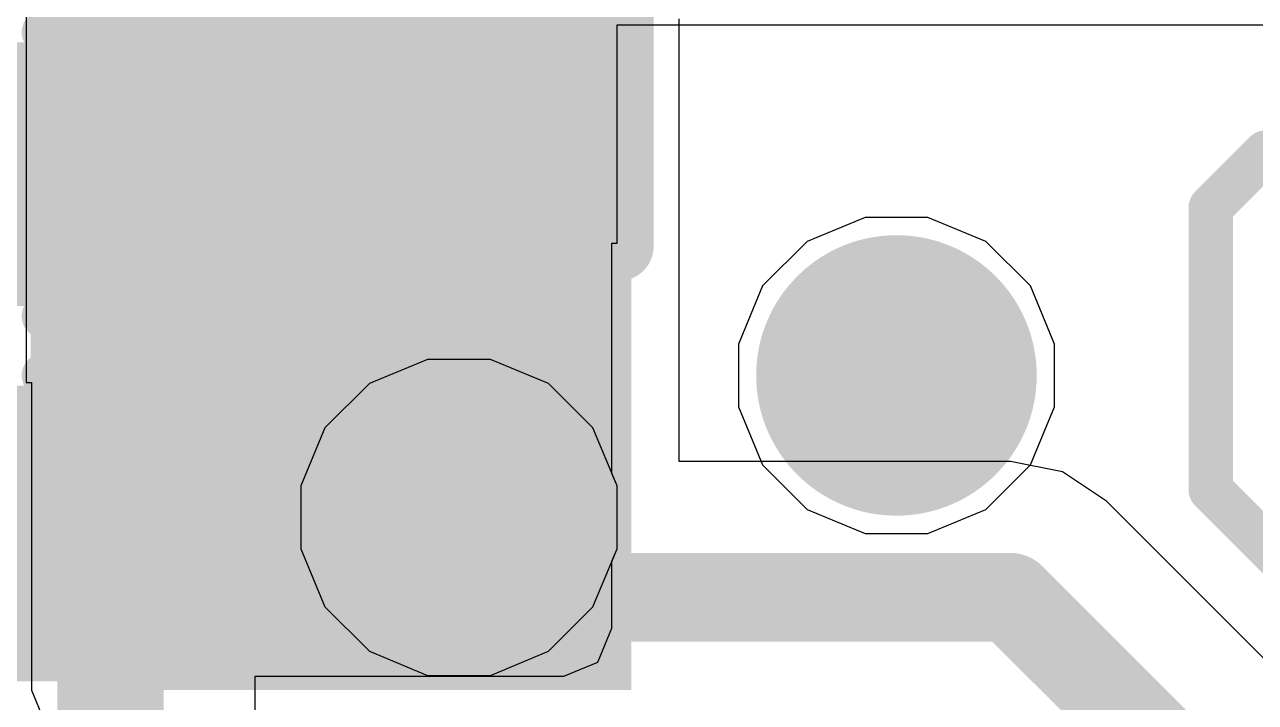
# Model space of a CAD drawing. Header units: inches. Extents: x -2.7 to 10.9, y -2.9 to 7.4.
# Drawn here: x -0.4047 to -0.2661, y -2.4441 to -2.3676 of the extents above; entities that cross this region are included whole.
import ezdxf

# ---------------------------------------------------------------- set-up
doc = ezdxf.new("R2010")
doc.units = ezdxf.units.IN
doc.header["$MEASUREMENT"] = 0
for name, color, linetype in [('Board Outline', 216, 'Continuous'), ('Bottom Layer', 5, 'Continuous'), ('Bottom Overlay', 54, 'Continuous'), ('Bottom Paste', 16, 'Continuous'), ('Bottom Solder', 6, 'Continuous'), ('Drill Drawing', 1, 'Continuous'), ('Layer 2', 16, 'Continuous'), ('Layer 3', 76, 'Continuous'), ('Top Layer', 1, 'Continuous'), ('Top Overlay', 2, 'Continuous'), ('Top Paste', 8, 'Continuous'), ('Top Solder', 216, 'Continuous'), ('Via Holes', 16, 'Continuous')]:
    doc.layers.add(name, color=color, linetype=linetype)

# ---------------------------------------------------------------- blocks, each defined once
blk = doc.blocks.new('IND_0402_64')
at = {"layer": 'Top Layer'}
for points in [[(-0.02165, 0.01181), (-0.00591, 0.01181), (-0.00591, -0.01181), (-0.02165, -0.01181)], [(0.00591, 0.01181), (0.02165, 0.01181), (0.02165, -0.01181), (0.00591, -0.01181)]]:
    blk.add_hatch(color=1, dxfattribs=at).paths.add_polyline_path(points)
at = {"layer": 'Top Paste'}
for points in [[(-0.02165, 0.01181), (-0.00591, 0.01181), (-0.00591, -0.01181), (-0.02165, -0.01181)], [(0.00591, 0.01181), (0.02165, 0.01181), (0.02165, -0.01181), (0.00591, -0.01181)]]:
    blk.add_hatch(color=8, dxfattribs=at).paths.add_polyline_path(points)
at = {"layer": 'Top Solder'}
for points in [[(-0.02565, 0.01581), (-0.00191, 0.01581), (-0.00191, -0.01581), (-0.02565, -0.01581)], [(0.00191, 0.01581), (0.02565, 0.01581), (0.02565, -0.01581), (0.00191, -0.01581)]]:
    blk.add_hatch(color=216, dxfattribs=at).paths.add_polyline_path(points)
at = {"layer": 'Top Overlay'}
for points in [[(-0.028, 0.018, 0.00787, 0.00787, 0), (-0.012, 0.018, 0.00787, 0.00787, 0)], [(-0.028, 0.018, 0.00787, 0.00787, 0), (-0.028, -0.018, 0.00787, 0.00787, 0)], [(-0.012, 0.018, 0.00787, 0.00787, 0), (0.028, 0.018, 0.00787, 0.00787, 0)], [(0.028, 0.018, 0.00787, 0.00787, 0), (0.028, -0.018, 0.00787, 0.00787, 0)], [(-0.028, -0.018, 0.00787, 0.00787, 0), (-0.012, -0.018, 0.00787, 0.00787, 0)], [(-0.012, -0.018, 0.00787, 0.00787, 0), (0.028, -0.018, 0.00787, 0.00787, 0)]]:
    blk.add_lwpolyline(points, format="xyseb", dxfattribs=at)
for points in [[(-0.02997, 0.018, 0.00394, 0.00394, 1), (-0.02603, 0.018, 0.00394, 0.00394, 1)], [(-0.02997, 0.018, 0.00394, 0.00394, 1), (-0.02603, 0.018, 0.00394, 0.00394, 1)], [(-0.01397, 0.018, 0.00394, 0.00394, 1), (-0.01003, 0.018, 0.00394, 0.00394, 1)], [(-0.01397, 0.018, 0.00394, 0.00394, 1), (-0.01003, 0.018, 0.00394, 0.00394, 1)], [(0.02603, 0.018, 0.00394, 0.00394, 1), (0.02997, 0.018, 0.00394, 0.00394, 1)], [(0.02603, 0.018, 0.00394, 0.00394, 1), (0.02997, 0.018, 0.00394, 0.00394, 1)], [(-0.02997, -0.018, 0.00394, 0.00394, 1), (-0.02603, -0.018, 0.00394, 0.00394, 1)], [(-0.02997, -0.018, 0.00394, 0.00394, 1), (-0.02603, -0.018, 0.00394, 0.00394, 1)], [(-0.01397, -0.018, 0.00394, 0.00394, 1), (-0.01003, -0.018, 0.00394, 0.00394, 1)], [(-0.01397, -0.018, 0.00394, 0.00394, 1), (-0.01003, -0.018, 0.00394, 0.00394, 1)], [(0.02603, -0.018, 0.00394, 0.00394, 1), (0.02997, -0.018, 0.00394, 0.00394, 1)], [(0.02603, -0.018, 0.00394, 0.00394, 1), (0.02997, -0.018, 0.00394, 0.00394, 1)]]:
    blk.add_lwpolyline(points, format="xyseb", close=True, dxfattribs=at)
blk = doc.blocks.new('C___0603_B_77')
at = {"layer": 'Bottom Layer'}
for points in [[(-0.045, -0.0175), (-0.045, 0.0175), (-0.015, 0.0175), (-0.015, -0.0175)], [(0.015, -0.0175), (0.015, 0.0175), (0.045, 0.0175), (0.045, -0.0175)]]:
    blk.add_hatch(color=5, dxfattribs=at).paths.add_polyline_path(points)
at = {"layer": 'Bottom Paste'}
for points in [[(-0.045, -0.0175), (-0.045, 0.0175), (-0.015, 0.0175), (-0.015, -0.0175)], [(0.015, -0.0175), (0.015, 0.0175), (0.045, 0.0175), (0.045, -0.0175)]]:
    blk.add_hatch(color=16, dxfattribs=at).paths.add_polyline_path(points)
at = {"layer": 'Bottom Solder'}
for points in [[(-0.04736, -0.01986), (-0.04736, 0.01986), (-0.01264, 0.01986), (-0.01264, -0.01986)], [(0.01264, -0.01986), (0.01264, 0.01986), (0.04736, 0.01986), (0.04736, -0.01986)]]:
    blk.add_hatch(color=6, dxfattribs=at).paths.add_polyline_path(points)
at = {"layer": 'Bottom Overlay'}
for points in [[(-0.049, -0.021, 0.005, 0.005, 0), (-0.049, 0.021, 0.005, 0.005, 0)], [(-0.049, 0.021, 0.005, 0.005, 0), (-0.018, 0.021, 0.005, 0.005, 0)], [(0.018, 0.021, 0.005, 0.005, 0), (0.049, 0.021, 0.005, 0.005, 0)], [(0.049, -0.021, 0.005, 0.005, 0), (0.049, 0.021, 0.005, 0.005, 0)], [(-0.049, -0.021, 0.005, 0.005, 0), (-0.018, -0.021, 0.005, 0.005, 0)], [(0.018, -0.021, 0.005, 0.005, 0), (0.049, -0.021, 0.005, 0.005, 0)]]:
    blk.add_lwpolyline(points, format="xyseb", dxfattribs=at)
for points in [[(-0.05025, 0.021, 0.0025, 0.0025, 1), (-0.04775, 0.021, 0.0025, 0.0025, 1)], [(-0.05025, 0.021, 0.0025, 0.0025, 1), (-0.04775, 0.021, 0.0025, 0.0025, 1)], [(-0.01925, 0.021, 0.0025, 0.0025, 1), (-0.01675, 0.021, 0.0025, 0.0025, 1)], [(0.01675, 0.021, 0.0025, 0.0025, 1), (0.01925, 0.021, 0.0025, 0.0025, 1)], [(0.04775, 0.021, 0.0025, 0.0025, 1), (0.05025, 0.021, 0.0025, 0.0025, 1)], [(0.04775, 0.021, 0.0025, 0.0025, 1), (0.05025, 0.021, 0.0025, 0.0025, 1)], [(-0.05025, -0.021, 0.0025, 0.0025, 1), (-0.04775, -0.021, 0.0025, 0.0025, 1)], [(-0.05025, -0.021, 0.0025, 0.0025, 1), (-0.04775, -0.021, 0.0025, 0.0025, 1)], [(-0.01925, -0.021, 0.0025, 0.0025, 1), (-0.01675, -0.021, 0.0025, 0.0025, 1)], [(0.01675, -0.021, 0.0025, 0.0025, 1), (0.01925, -0.021, 0.0025, 0.0025, 1)], [(0.04775, -0.021, 0.0025, 0.0025, 1), (0.05025, -0.021, 0.0025, 0.0025, 1)], [(0.04775, -0.021, 0.0025, 0.0025, 1), (0.05025, -0.021, 0.0025, 0.0025, 1)]]:
    blk.add_lwpolyline(points, format="xyseb", close=True, dxfattribs=at)
blk = doc.blocks.new('C___0402_78')
at = {"layer": 'Top Layer'}
for points in [[(-0.0275, -0.0125), (-0.0275, 0.0125), (-0.0095, 0.0125), (-0.0095, -0.0125)], [(0.0095, -0.0125), (0.0095, 0.0125), (0.0275, 0.0125), (0.0275, -0.0125)]]:
    blk.add_hatch(color=1, dxfattribs=at).paths.add_polyline_path(points)
at = {"layer": 'Top Paste'}
for points in [[(-0.0275, -0.0125), (-0.0275, 0.0125), (-0.0095, 0.0125), (-0.0095, -0.0125)], [(0.0095, -0.0125), (0.0095, 0.0125), (0.0275, 0.0125), (0.0275, -0.0125)]]:
    blk.add_hatch(color=8, dxfattribs=at).paths.add_polyline_path(points)
at = {"layer": 'Top Solder'}
for points in [[(-0.02986, -0.01486), (-0.02986, 0.01486), (-0.00714, 0.01486), (-0.00714, -0.01486)], [(0.00714, -0.01486), (0.00714, 0.01486), (0.02986, 0.01486), (0.02986, -0.01486)]]:
    blk.add_hatch(color=216, dxfattribs=at).paths.add_polyline_path(points)
at = {"layer": 'Top Overlay'}
for points in [[(-0.031, -0.016, 0.005, 0.005, 0), (-0.031, 0.016, 0.005, 0.005, 0)], [(-0.031, 0.016, 0.005, 0.005, 0), (-0.011, 0.016, 0.005, 0.005, 0)], [(0.011, 0.016, 0.005, 0.005, 0), (0.031, 0.016, 0.005, 0.005, 0)], [(0.031, -0.016, 0.005, 0.005, 0), (0.031, 0.016, 0.005, 0.005, 0)], [(-0.031, -0.016, 0.005, 0.005, 0), (-0.011, -0.016, 0.005, 0.005, 0)], [(0.011, -0.016, 0.005, 0.005, 0), (0.031, -0.016, 0.005, 0.005, 0)]]:
    blk.add_lwpolyline(points, format="xyseb", dxfattribs=at)
for points in [[(-0.03225, 0.016, 0.0025, 0.0025, 1), (-0.02975, 0.016, 0.0025, 0.0025, 1)], [(-0.03225, 0.016, 0.0025, 0.0025, 1), (-0.02975, 0.016, 0.0025, 0.0025, 1)], [(-0.01225, 0.016, 0.0025, 0.0025, 1), (-0.00975, 0.016, 0.0025, 0.0025, 1)], [(0.00975, 0.016, 0.0025, 0.0025, 1), (0.01225, 0.016, 0.0025, 0.0025, 1)], [(0.02975, 0.016, 0.0025, 0.0025, 1), (0.03225, 0.016, 0.0025, 0.0025, 1)], [(0.02975, 0.016, 0.0025, 0.0025, 1), (0.03225, 0.016, 0.0025, 0.0025, 1)], [(-0.03225, -0.016, 0.0025, 0.0025, 1), (-0.02975, -0.016, 0.0025, 0.0025, 1)], [(-0.03225, -0.016, 0.0025, 0.0025, 1), (-0.02975, -0.016, 0.0025, 0.0025, 1)], [(-0.01225, -0.016, 0.0025, 0.0025, 1), (-0.00975, -0.016, 0.0025, 0.0025, 1)], [(0.00975, -0.016, 0.0025, 0.0025, 1), (0.01225, -0.016, 0.0025, 0.0025, 1)], [(0.02975, -0.016, 0.0025, 0.0025, 1), (0.03225, -0.016, 0.0025, 0.0025, 1)], [(0.02975, -0.016, 0.0025, 0.0025, 1), (0.03225, -0.016, 0.0025, 0.0025, 1)]]:
    blk.add_lwpolyline(points, format="xyseb", close=True, dxfattribs=at)
blk = doc.blocks.new('C___0402_79')
at = {"layer": 'Top Layer'}
for points in [[(-0.0275, -0.0125), (-0.0275, 0.0125), (-0.0095, 0.0125), (-0.0095, -0.0125)], [(0.0095, -0.0125), (0.0095, 0.0125), (0.0275, 0.0125), (0.0275, -0.0125)]]:
    blk.add_hatch(color=1, dxfattribs=at).paths.add_polyline_path(points)
at = {"layer": 'Top Paste'}
for points in [[(-0.0275, -0.0125), (-0.0275, 0.0125), (-0.0095, 0.0125), (-0.0095, -0.0125)], [(0.0095, -0.0125), (0.0095, 0.0125), (0.0275, 0.0125), (0.0275, -0.0125)]]:
    blk.add_hatch(color=8, dxfattribs=at).paths.add_polyline_path(points)
at = {"layer": 'Top Solder'}
for points in [[(-0.02986, -0.01486), (-0.02986, 0.01486), (-0.00714, 0.01486), (-0.00714, -0.01486)], [(0.00714, -0.01486), (0.00714, 0.01486), (0.02986, 0.01486), (0.02986, -0.01486)]]:
    blk.add_hatch(color=216, dxfattribs=at).paths.add_polyline_path(points)
at = {"layer": 'Top Overlay'}
for points in [[(-0.031, -0.016, 0.005, 0.005, 0), (-0.031, 0.016, 0.005, 0.005, 0)], [(-0.031, 0.016, 0.005, 0.005, 0), (-0.011, 0.016, 0.005, 0.005, 0)], [(0.011, 0.016, 0.005, 0.005, 0), (0.031, 0.016, 0.005, 0.005, 0)], [(0.031, -0.016, 0.005, 0.005, 0), (0.031, 0.016, 0.005, 0.005, 0)], [(-0.031, -0.016, 0.005, 0.005, 0), (-0.011, -0.016, 0.005, 0.005, 0)], [(0.011, -0.016, 0.005, 0.005, 0), (0.031, -0.016, 0.005, 0.005, 0)]]:
    blk.add_lwpolyline(points, format="xyseb", dxfattribs=at)
for points in [[(-0.03225, 0.016, 0.0025, 0.0025, 1), (-0.02975, 0.016, 0.0025, 0.0025, 1)], [(-0.03225, 0.016, 0.0025, 0.0025, 1), (-0.02975, 0.016, 0.0025, 0.0025, 1)], [(-0.01225, 0.016, 0.0025, 0.0025, 1), (-0.00975, 0.016, 0.0025, 0.0025, 1)], [(0.00975, 0.016, 0.0025, 0.0025, 1), (0.01225, 0.016, 0.0025, 0.0025, 1)], [(0.02975, 0.016, 0.0025, 0.0025, 1), (0.03225, 0.016, 0.0025, 0.0025, 1)], [(0.02975, 0.016, 0.0025, 0.0025, 1), (0.03225, 0.016, 0.0025, 0.0025, 1)], [(-0.03225, -0.016, 0.0025, 0.0025, 1), (-0.02975, -0.016, 0.0025, 0.0025, 1)], [(-0.03225, -0.016, 0.0025, 0.0025, 1), (-0.02975, -0.016, 0.0025, 0.0025, 1)], [(-0.01225, -0.016, 0.0025, 0.0025, 1), (-0.00975, -0.016, 0.0025, 0.0025, 1)], [(0.00975, -0.016, 0.0025, 0.0025, 1), (0.01225, -0.016, 0.0025, 0.0025, 1)], [(0.02975, -0.016, 0.0025, 0.0025, 1), (0.03225, -0.016, 0.0025, 0.0025, 1)], [(0.02975, -0.016, 0.0025, 0.0025, 1), (0.03225, -0.016, 0.0025, 0.0025, 1)]]:
    blk.add_lwpolyline(points, format="xyseb", close=True, dxfattribs=at)

msp = doc.modelspace()

# ---------------------------------------------------------------- hatches: boundary and pattern name
at = {"layer": 'Bottom Layer'}
msp.add_hatch(color=5, dxfattribs=at).paths.add_polyline_path([(-0.39858, -2.44268), (-0.33638, -2.44268), (-0.33638, -2.36701), (-0.39858, -2.36701)])
h = msp.add_hatch(color=5, dxfattribs=at)
edge = h.paths.add_edge_path()
edge.add_arc((-0.3065, -2.4072), 0.01181, 0, 360)
h = msp.add_hatch(color=5, dxfattribs=at)
edge = h.paths.add_edge_path()
edge.add_arc((-0.35581, -2.4232), 0.01181, 0, 360)
at = {"layer": 'Bottom Solder'}
h = msp.add_hatch(color=6, dxfattribs=at)
edge = h.paths.add_edge_path()
edge.add_arc((-0.3065, -2.4072), 0.01581, 0, 360)
h = msp.add_hatch(color=6, dxfattribs=at)
edge = h.paths.add_edge_path()
edge.add_arc((-0.35581, -2.4232), 0.01581, 0, 360)
at = {"layer": 'Layer 2'}
h = msp.add_hatch(color=16, dxfattribs=at)
edge = h.paths.add_edge_path()
edge.add_arc((-0.3065, -2.4072), 0.01181, 0, 360)
h = msp.add_hatch(color=16, dxfattribs=at)
edge = h.paths.add_edge_path()
edge.add_arc((-0.35581, -2.4232), 0.01181, 0, 360)
at = {"layer": 'Layer 3'}
h = msp.add_hatch(color=76, dxfattribs=at)
edge = h.paths.add_edge_path()
edge.add_arc((-0.3065, -2.4072), 0.01181, 0, 360)
h = msp.add_hatch(color=76, dxfattribs=at)
edge = h.paths.add_edge_path()
edge.add_arc((-0.35581, -2.4232), 0.01181, 0, 360)
at = {"layer": 'Top Layer'}
msp.add_hatch(color=1, dxfattribs=at).paths.add_polyline_path([(-0.40408, -2.4357), (-0.34399, -2.4357), (-0.34399, -2.37053), (-0.40408, -2.37053)])
h = msp.add_hatch(color=1, dxfattribs=at)
edge = h.paths.add_edge_path()
edge.add_arc((-0.3065, -2.4072), 0.01181, 0, 360)
h = msp.add_hatch(color=1, dxfattribs=at)
edge = h.paths.add_edge_path()
edge.add_arc((-0.35581, -2.4232), 0.01181, 0, 360)
at = {"layer": 'Top Solder'}
h = msp.add_hatch(color=216, dxfattribs=at)
edge = h.paths.add_edge_path()
edge.add_arc((-0.3065, -2.4072), 0.01581, 0, 360)
h = msp.add_hatch(color=216, dxfattribs=at)
edge = h.paths.add_edge_path()
edge.add_arc((-0.35581, -2.4232), 0.01581, 0, 360)
at = {"layer": 'Via Holes'}
h = msp.add_hatch(color=7, dxfattribs=at)
edge = h.paths.add_edge_path()
edge.add_arc((-0.3065, -2.4072), 0.00591, 0, 360)
h = msp.add_hatch(color=7, dxfattribs=at)
edge = h.paths.add_edge_path()
edge.add_arc((-0.35581, -2.4232), 0.00591, 0, 360)

# ---------------------------------------------------------------- linework, layer by layer
at = {"layer": 'Board Outline'}
msp.add_lwpolyline([(2.84412, -0.24125, 0.005, 0.005, -0.741893), (-2.49969, -1.37795, 0.005, 0.005, 0)], format="xyseb", dxfattribs=at)
at = {"layer": 'Bottom Layer'}
for p, q in [((-0.40458, -2.36101), (-0.40458, -2.40801)), ((-0.33097, -2.41692), (-0.33097, -2.36701)), ((-0.40458, -2.40801), (-0.40399, -2.40801)), ((-0.40399, -2.40801), (-0.40399, -2.44268)), ((-0.29363, -2.41692), (-0.33097, -2.41692)), ((-0.28778, -2.41808), (-0.29363, -2.41692)), ((-0.28282, -2.42139), (-0.28778, -2.41808)), ((-0.26459, -2.43962), (-0.28282, -2.42139)), ((-0.40399, -2.44268), (-0.4024, -2.44651))]:
    msp.add_line(p, q, dxfattribs=at)
for points in [[(-0.35581, -2.4232, 0.01, 0.01, 0), (-0.34679, -2.43221, 0.01, 0.01, 0)], [(-0.34679, -2.43221, 0.01, 0.01, 0), (-0.29363, -2.43221, 0.01, 0.01, 0)], [(-0.29363, -2.43221, 0.01, 0.01, 0), (-0.2754, -2.45044, 0.01, 0.01, 0)]]:
    msp.add_lwpolyline(points, format="xyseb", dxfattribs=at)
for points in [[(-0.35831, -2.4232, 0.005, 0.005, 1), (-0.35331, -2.4232, 0.005, 0.005, 1)], [(-0.34929, -2.43221, 0.005, 0.005, 1), (-0.34429, -2.43221, 0.005, 0.005, 1)], [(-0.34929, -2.43221, 0.005, 0.005, 1), (-0.34429, -2.43221, 0.005, 0.005, 1)], [(-0.29613, -2.43221, 0.005, 0.005, 1), (-0.29113, -2.43221, 0.005, 0.005, 1)], [(-0.29613, -2.43221, 0.005, 0.005, 1), (-0.29113, -2.43221, 0.005, 0.005, 1)]]:
    msp.add_lwpolyline(points, format="xyseb", close=True, dxfattribs=at)
at = {"layer": 'Drill Drawing'}
for points in [[(-0.3115, -2.4022, 0.002, 0.002, 0), (-0.3065, -2.3972, 0.002, 0.002, 0)], [(-0.3065, -2.3972, 0.002, 0.002, 0), (-0.3015, -2.4022, 0.002, 0.002, 0)], [(-0.3095, -2.4042, 0.002, 0.002, 0), (-0.3065, -2.4012, 0.002, 0.002, 0)], [(-0.3065, -2.4012, 0.002, 0.002, 0), (-0.3035, -2.4042, 0.002, 0.002, 0)], [(-0.3165, -2.4022, 0.002, 0.002, 0), (-0.3115, -2.4072, 0.002, 0.002, 0)], [(-0.3165, -2.4022, 0.002, 0.002, 0), (-0.3115, -2.4022, 0.002, 0.002, 0)], [(-0.3015, -2.4022, 0.002, 0.002, 0), (-0.2965, -2.4022, 0.002, 0.002, 0)], [(-0.3015, -2.4072, 0.002, 0.002, 0), (-0.2965, -2.4022, 0.002, 0.002, 0)], [(-0.3125, -2.4042, 0.002, 0.002, 0), (-0.3095, -2.4072, 0.002, 0.002, 0)], [(-0.3125, -2.4042, 0.002, 0.002, 0), (-0.3095, -2.4042, 0.002, 0.002, 0)], [(-0.3035, -2.4042, 0.002, 0.002, 0), (-0.3005, -2.4042, 0.002, 0.002, 0)], [(-0.3035, -2.4072, 0.002, 0.002, 0), (-0.3005, -2.4042, 0.002, 0.002, 0)], [(-0.3165, -2.4122, 0.002, 0.002, 0), (-0.3115, -2.4072, 0.002, 0.002, 0)], [(-0.3125, -2.4102, 0.002, 0.002, 0), (-0.3095, -2.4072, 0.002, 0.002, 0)], [(-0.3035, -2.4072, 0.002, 0.002, 0), (-0.3005, -2.4102, 0.002, 0.002, 0)], [(-0.3015, -2.4072, 0.002, 0.002, 0), (-0.2965, -2.4122, 0.002, 0.002, 0)], [(-0.3125, -2.4102, 0.002, 0.002, 0), (-0.3095, -2.4102, 0.002, 0.002, 0)], [(-0.3095, -2.4102, 0.002, 0.002, 0), (-0.3065, -2.4132, 0.002, 0.002, 0)], [(-0.3065, -2.4132, 0.002, 0.002, 0), (-0.3035, -2.4102, 0.002, 0.002, 0)], [(-0.3035, -2.4102, 0.002, 0.002, 0), (-0.3005, -2.4102, 0.002, 0.002, 0)], [(-0.3165, -2.4122, 0.002, 0.002, 0), (-0.3115, -2.4122, 0.002, 0.002, 0)], [(-0.3115, -2.4122, 0.002, 0.002, 0), (-0.3065, -2.4172, 0.002, 0.002, 0)], [(-0.3065, -2.4172, 0.002, 0.002, 0), (-0.3015, -2.4122, 0.002, 0.002, 0)], [(-0.3015, -2.4122, 0.002, 0.002, 0), (-0.2965, -2.4122, 0.002, 0.002, 0)], [(-0.36081, -2.4182, 0.002, 0.002, 0), (-0.35581, -2.4132, 0.002, 0.002, 0)], [(-0.35581, -2.4132, 0.002, 0.002, 0), (-0.35081, -2.4182, 0.002, 0.002, 0)], [(-0.36581, -2.4182, 0.002, 0.002, 0), (-0.36081, -2.4232, 0.002, 0.002, 0)], [(-0.36581, -2.4182, 0.002, 0.002, 0), (-0.36081, -2.4182, 0.002, 0.002, 0)], [(-0.35881, -2.4202, 0.002, 0.002, 0), (-0.35581, -2.4172, 0.002, 0.002, 0)], [(-0.35581, -2.4172, 0.002, 0.002, 0), (-0.35281, -2.4202, 0.002, 0.002, 0)], [(-0.35081, -2.4182, 0.002, 0.002, 0), (-0.34581, -2.4182, 0.002, 0.002, 0)], [(-0.35081, -2.4232, 0.002, 0.002, 0), (-0.34581, -2.4182, 0.002, 0.002, 0)], [(-0.36181, -2.4202, 0.002, 0.002, 0), (-0.35881, -2.4232, 0.002, 0.002, 0)], [(-0.36181, -2.4202, 0.002, 0.002, 0), (-0.35881, -2.4202, 0.002, 0.002, 0)], [(-0.35281, -2.4202, 0.002, 0.002, 0), (-0.34981, -2.4202, 0.002, 0.002, 0)], [(-0.35281, -2.4232, 0.002, 0.002, 0), (-0.34981, -2.4202, 0.002, 0.002, 0)], [(-0.36581, -2.4282, 0.002, 0.002, 0), (-0.36081, -2.4232, 0.002, 0.002, 0)], [(-0.36181, -2.4262, 0.002, 0.002, 0), (-0.35881, -2.4232, 0.002, 0.002, 0)], [(-0.35281, -2.4232, 0.002, 0.002, 0), (-0.34981, -2.4262, 0.002, 0.002, 0)], [(-0.35081, -2.4232, 0.002, 0.002, 0), (-0.34581, -2.4282, 0.002, 0.002, 0)], [(-0.36181, -2.4262, 0.002, 0.002, 0), (-0.35881, -2.4262, 0.002, 0.002, 0)], [(-0.35881, -2.4262, 0.002, 0.002, 0), (-0.35581, -2.4292, 0.002, 0.002, 0)], [(-0.35581, -2.4292, 0.002, 0.002, 0), (-0.35281, -2.4262, 0.002, 0.002, 0)], [(-0.35281, -2.4262, 0.002, 0.002, 0), (-0.34981, -2.4262, 0.002, 0.002, 0)], [(-0.36581, -2.4282, 0.002, 0.002, 0), (-0.36081, -2.4282, 0.002, 0.002, 0)], [(-0.36081, -2.4282, 0.002, 0.002, 0), (-0.35581, -2.4332, 0.002, 0.002, 0)], [(-0.35581, -2.4332, 0.002, 0.002, 0), (-0.35081, -2.4282, 0.002, 0.002, 0)], [(-0.35081, -2.4282, 0.002, 0.002, 0), (-0.34581, -2.4282, 0.002, 0.002, 0)]]:
    msp.add_lwpolyline(points, format="xyseb", dxfattribs=at)
for points in [[(-0.307, -2.3972, 0.001, 0.001, 1), (-0.306, -2.3972, 0.001, 0.001, 1)], [(-0.307, -2.3972, 0.001, 0.001, 1), (-0.306, -2.3972, 0.001, 0.001, 1)], [(-0.307, -2.4012, 0.001, 0.001, 1), (-0.306, -2.4012, 0.001, 0.001, 1)], [(-0.307, -2.4012, 0.001, 0.001, 1), (-0.306, -2.4012, 0.001, 0.001, 1)], [(-0.317, -2.4022, 0.001, 0.001, 1), (-0.316, -2.4022, 0.001, 0.001, 1)], [(-0.317, -2.4022, 0.001, 0.001, 1), (-0.316, -2.4022, 0.001, 0.001, 1)], [(-0.312, -2.4022, 0.001, 0.001, 1), (-0.311, -2.4022, 0.001, 0.001, 1)], [(-0.312, -2.4022, 0.001, 0.001, 1), (-0.311, -2.4022, 0.001, 0.001, 1)], [(-0.302, -2.4022, 0.001, 0.001, 1), (-0.301, -2.4022, 0.001, 0.001, 1)], [(-0.302, -2.4022, 0.001, 0.001, 1), (-0.301, -2.4022, 0.001, 0.001, 1)], [(-0.297, -2.4022, 0.001, 0.001, 1), (-0.296, -2.4022, 0.001, 0.001, 1)], [(-0.297, -2.4022, 0.001, 0.001, 1), (-0.296, -2.4022, 0.001, 0.001, 1)], [(-0.313, -2.4042, 0.001, 0.001, 1), (-0.312, -2.4042, 0.001, 0.001, 1)], [(-0.313, -2.4042, 0.001, 0.001, 1), (-0.312, -2.4042, 0.001, 0.001, 1)], [(-0.31, -2.4042, 0.001, 0.001, 1), (-0.309, -2.4042, 0.001, 0.001, 1)], [(-0.31, -2.4042, 0.001, 0.001, 1), (-0.309, -2.4042, 0.001, 0.001, 1)], [(-0.304, -2.4042, 0.001, 0.001, 1), (-0.303, -2.4042, 0.001, 0.001, 1)], [(-0.304, -2.4042, 0.001, 0.001, 1), (-0.303, -2.4042, 0.001, 0.001, 1)], [(-0.301, -2.4042, 0.001, 0.001, 1), (-0.3, -2.4042, 0.001, 0.001, 1)], [(-0.301, -2.4042, 0.001, 0.001, 1), (-0.3, -2.4042, 0.001, 0.001, 1)], [(-0.312, -2.4072, 0.001, 0.001, 1), (-0.311, -2.4072, 0.001, 0.001, 1)], [(-0.312, -2.4072, 0.001, 0.001, 1), (-0.311, -2.4072, 0.001, 0.001, 1)], [(-0.31, -2.4072, 0.001, 0.001, 1), (-0.309, -2.4072, 0.001, 0.001, 1)], [(-0.31, -2.4072, 0.001, 0.001, 1), (-0.309, -2.4072, 0.001, 0.001, 1)], [(-0.304, -2.4072, 0.001, 0.001, 1), (-0.303, -2.4072, 0.001, 0.001, 1)], [(-0.304, -2.4072, 0.001, 0.001, 1), (-0.303, -2.4072, 0.001, 0.001, 1)], [(-0.302, -2.4072, 0.001, 0.001, 1), (-0.301, -2.4072, 0.001, 0.001, 1)], [(-0.302, -2.4072, 0.001, 0.001, 1), (-0.301, -2.4072, 0.001, 0.001, 1)], [(-0.313, -2.4102, 0.001, 0.001, 1), (-0.312, -2.4102, 0.001, 0.001, 1)], [(-0.313, -2.4102, 0.001, 0.001, 1), (-0.312, -2.4102, 0.001, 0.001, 1)], [(-0.31, -2.4102, 0.001, 0.001, 1), (-0.309, -2.4102, 0.001, 0.001, 1)], [(-0.31, -2.4102, 0.001, 0.001, 1), (-0.309, -2.4102, 0.001, 0.001, 1)], [(-0.304, -2.4102, 0.001, 0.001, 1), (-0.303, -2.4102, 0.001, 0.001, 1)], [(-0.304, -2.4102, 0.001, 0.001, 1), (-0.303, -2.4102, 0.001, 0.001, 1)], [(-0.301, -2.4102, 0.001, 0.001, 1), (-0.3, -2.4102, 0.001, 0.001, 1)], [(-0.301, -2.4102, 0.001, 0.001, 1), (-0.3, -2.4102, 0.001, 0.001, 1)], [(-0.317, -2.4122, 0.001, 0.001, 1), (-0.316, -2.4122, 0.001, 0.001, 1)], [(-0.317, -2.4122, 0.001, 0.001, 1), (-0.316, -2.4122, 0.001, 0.001, 1)], [(-0.312, -2.4122, 0.001, 0.001, 1), (-0.311, -2.4122, 0.001, 0.001, 1)], [(-0.312, -2.4122, 0.001, 0.001, 1), (-0.311, -2.4122, 0.001, 0.001, 1)], [(-0.302, -2.4122, 0.001, 0.001, 1), (-0.301, -2.4122, 0.001, 0.001, 1)], [(-0.302, -2.4122, 0.001, 0.001, 1), (-0.301, -2.4122, 0.001, 0.001, 1)], [(-0.297, -2.4122, 0.001, 0.001, 1), (-0.296, -2.4122, 0.001, 0.001, 1)], [(-0.297, -2.4122, 0.001, 0.001, 1), (-0.296, -2.4122, 0.001, 0.001, 1)], [(-0.35631, -2.4132, 0.001, 0.001, 1), (-0.35531, -2.4132, 0.001, 0.001, 1)], [(-0.35631, -2.4132, 0.001, 0.001, 1), (-0.35531, -2.4132, 0.001, 0.001, 1)], [(-0.307, -2.4132, 0.001, 0.001, 1), (-0.306, -2.4132, 0.001, 0.001, 1)], [(-0.307, -2.4132, 0.001, 0.001, 1), (-0.306, -2.4132, 0.001, 0.001, 1)], [(-0.36631, -2.4182, 0.001, 0.001, 1), (-0.36531, -2.4182, 0.001, 0.001, 1)], [(-0.36631, -2.4182, 0.001, 0.001, 1), (-0.36531, -2.4182, 0.001, 0.001, 1)], [(-0.36131, -2.4182, 0.001, 0.001, 1), (-0.36031, -2.4182, 0.001, 0.001, 1)], [(-0.36131, -2.4182, 0.001, 0.001, 1), (-0.36031, -2.4182, 0.001, 0.001, 1)], [(-0.35631, -2.4172, 0.001, 0.001, 1), (-0.35531, -2.4172, 0.001, 0.001, 1)], [(-0.35631, -2.4172, 0.001, 0.001, 1), (-0.35531, -2.4172, 0.001, 0.001, 1)], [(-0.35131, -2.4182, 0.001, 0.001, 1), (-0.35031, -2.4182, 0.001, 0.001, 1)], [(-0.35131, -2.4182, 0.001, 0.001, 1), (-0.35031, -2.4182, 0.001, 0.001, 1)], [(-0.34631, -2.4182, 0.001, 0.001, 1), (-0.34531, -2.4182, 0.001, 0.001, 1)], [(-0.34631, -2.4182, 0.001, 0.001, 1), (-0.34531, -2.4182, 0.001, 0.001, 1)], [(-0.307, -2.4172, 0.001, 0.001, 1), (-0.306, -2.4172, 0.001, 0.001, 1)], [(-0.307, -2.4172, 0.001, 0.001, 1), (-0.306, -2.4172, 0.001, 0.001, 1)], [(-0.36231, -2.4202, 0.001, 0.001, 1), (-0.36131, -2.4202, 0.001, 0.001, 1)], [(-0.36231, -2.4202, 0.001, 0.001, 1), (-0.36131, -2.4202, 0.001, 0.001, 1)], [(-0.35931, -2.4202, 0.001, 0.001, 1), (-0.35831, -2.4202, 0.001, 0.001, 1)], [(-0.35931, -2.4202, 0.001, 0.001, 1), (-0.35831, -2.4202, 0.001, 0.001, 1)], [(-0.35331, -2.4202, 0.001, 0.001, 1), (-0.35231, -2.4202, 0.001, 0.001, 1)], [(-0.35331, -2.4202, 0.001, 0.001, 1), (-0.35231, -2.4202, 0.001, 0.001, 1)], [(-0.35031, -2.4202, 0.001, 0.001, 1), (-0.34931, -2.4202, 0.001, 0.001, 1)], [(-0.35031, -2.4202, 0.001, 0.001, 1), (-0.34931, -2.4202, 0.001, 0.001, 1)], [(-0.36131, -2.4232, 0.001, 0.001, 1), (-0.36031, -2.4232, 0.001, 0.001, 1)], [(-0.36131, -2.4232, 0.001, 0.001, 1), (-0.36031, -2.4232, 0.001, 0.001, 1)], [(-0.35931, -2.4232, 0.001, 0.001, 1), (-0.35831, -2.4232, 0.001, 0.001, 1)], [(-0.35931, -2.4232, 0.001, 0.001, 1), (-0.35831, -2.4232, 0.001, 0.001, 1)], [(-0.35331, -2.4232, 0.001, 0.001, 1), (-0.35231, -2.4232, 0.001, 0.001, 1)], [(-0.35331, -2.4232, 0.001, 0.001, 1), (-0.35231, -2.4232, 0.001, 0.001, 1)], [(-0.35131, -2.4232, 0.001, 0.001, 1), (-0.35031, -2.4232, 0.001, 0.001, 1)], [(-0.35131, -2.4232, 0.001, 0.001, 1), (-0.35031, -2.4232, 0.001, 0.001, 1)], [(-0.36231, -2.4262, 0.001, 0.001, 1), (-0.36131, -2.4262, 0.001, 0.001, 1)], [(-0.36231, -2.4262, 0.001, 0.001, 1), (-0.36131, -2.4262, 0.001, 0.001, 1)], [(-0.35931, -2.4262, 0.001, 0.001, 1), (-0.35831, -2.4262, 0.001, 0.001, 1)], [(-0.35931, -2.4262, 0.001, 0.001, 1), (-0.35831, -2.4262, 0.001, 0.001, 1)], [(-0.35331, -2.4262, 0.001, 0.001, 1), (-0.35231, -2.4262, 0.001, 0.001, 1)], [(-0.35331, -2.4262, 0.001, 0.001, 1), (-0.35231, -2.4262, 0.001, 0.001, 1)], [(-0.35031, -2.4262, 0.001, 0.001, 1), (-0.34931, -2.4262, 0.001, 0.001, 1)], [(-0.35031, -2.4262, 0.001, 0.001, 1), (-0.34931, -2.4262, 0.001, 0.001, 1)], [(-0.36631, -2.4282, 0.001, 0.001, 1), (-0.36531, -2.4282, 0.001, 0.001, 1)], [(-0.36631, -2.4282, 0.001, 0.001, 1), (-0.36531, -2.4282, 0.001, 0.001, 1)], [(-0.36131, -2.4282, 0.001, 0.001, 1), (-0.36031, -2.4282, 0.001, 0.001, 1)], [(-0.36131, -2.4282, 0.001, 0.001, 1), (-0.36031, -2.4282, 0.001, 0.001, 1)], [(-0.35131, -2.4282, 0.001, 0.001, 1), (-0.35031, -2.4282, 0.001, 0.001, 1)], [(-0.35131, -2.4282, 0.001, 0.001, 1), (-0.35031, -2.4282, 0.001, 0.001, 1)], [(-0.34631, -2.4282, 0.001, 0.001, 1), (-0.34531, -2.4282, 0.001, 0.001, 1)], [(-0.34631, -2.4282, 0.001, 0.001, 1), (-0.34531, -2.4282, 0.001, 0.001, 1)], [(-0.35631, -2.4292, 0.001, 0.001, 1), (-0.35531, -2.4292, 0.001, 0.001, 1)], [(-0.35631, -2.4292, 0.001, 0.001, 1), (-0.35531, -2.4292, 0.001, 0.001, 1)], [(-0.35631, -2.4332, 0.001, 0.001, 1), (-0.35531, -2.4332, 0.001, 0.001, 1)], [(-0.35631, -2.4332, 0.001, 0.001, 1), (-0.35531, -2.4332, 0.001, 0.001, 1)]]:
    msp.add_lwpolyline(points, format="xyseb", close=True, dxfattribs=at)
at = {"layer": 'Layer 2'}
for p, q in [((-0.35935, -2.40539), (-0.36589, -2.4081)), ((-0.35226, -2.40539), (-0.35935, -2.40539)), ((-0.34572, -2.4081), (-0.35226, -2.40539)), ((-0.36589, -2.4081), (-0.3709, -2.41311)), ((-0.34071, -2.41311), (-0.34572, -2.4081)), ((-0.3709, -2.41311), (-0.37362, -2.41965)), ((-0.33799, -2.41965), (-0.34071, -2.41311)), ((-0.37362, -2.41965), (-0.37362, -2.42674)), ((-0.33799, -2.42674), (-0.33799, -2.41965)), ((-0.37362, -2.42674), (-0.3709, -2.43329)), ((-0.34071, -2.43329), (-0.33799, -2.42674)), ((-0.3709, -2.43329), (-0.36589, -2.4383)), ((-0.34572, -2.4383), (-0.34071, -2.43329)), ((-0.36589, -2.4383), (-0.35935, -2.44101)), ((-0.35226, -2.44101), (-0.34572, -2.4383)), ((-0.35935, -2.44101), (-0.35226, -2.44101))]:
    msp.add_line(p, q, dxfattribs=at)
at = {"layer": 'Layer 3'}
for p, q in [((-0.31004, -2.38939), (-0.31658, -2.3921)), ((-0.30295, -2.38939), (-0.31004, -2.38939)), ((-0.29641, -2.3921), (-0.30295, -2.38939)), ((-0.31658, -2.3921), (-0.32159, -2.39711)), ((-0.2914, -2.39711), (-0.29641, -2.3921)), ((-0.32159, -2.39711), (-0.32431, -2.40366)), ((-0.28868, -2.40366), (-0.2914, -2.39711)), ((-0.32431, -2.40366), (-0.32431, -2.41075)), ((-0.28868, -2.41075), (-0.28868, -2.40366)), ((-0.35935, -2.40539), (-0.36589, -2.4081)), ((-0.35226, -2.40539), (-0.35935, -2.40539)), ((-0.34572, -2.4081), (-0.35226, -2.40539)), ((-0.36589, -2.4081), (-0.3709, -2.41311)), ((-0.34071, -2.41311), (-0.34572, -2.4081)), ((-0.32431, -2.41075), (-0.32159, -2.41729)), ((-0.2914, -2.41729), (-0.28868, -2.41075)), ((-0.3709, -2.41311), (-0.37362, -2.41965)), ((-0.33799, -2.41965), (-0.34071, -2.41311)), ((-0.32159, -2.41729), (-0.31658, -2.4223)), ((-0.29641, -2.4223), (-0.2914, -2.41729)), ((-0.37362, -2.41965), (-0.37362, -2.42674)), ((-0.33799, -2.42674), (-0.33799, -2.41965)), ((-0.31658, -2.4223), (-0.31004, -2.42501)), ((-0.30295, -2.42501), (-0.29641, -2.4223)), ((-0.31004, -2.42501), (-0.30295, -2.42501)), ((-0.37362, -2.42674), (-0.3709, -2.43329)), ((-0.34071, -2.43329), (-0.33799, -2.42674)), ((-0.3709, -2.43329), (-0.36589, -2.4383)), ((-0.34572, -2.4383), (-0.34071, -2.43329)), ((-0.36589, -2.4383), (-0.35935, -2.44101)), ((-0.35226, -2.44101), (-0.34572, -2.4383)), ((-0.35935, -2.44101), (-0.35226, -2.44101))]:
    msp.add_line(p, q, dxfattribs=at)
at = {"layer": 'Top Layer'}
for p, q in [((-0.33799, -2.39228), (-0.33799, -2.36767)), ((-0.33799, -2.36767), (-0.18661, -2.36767)), ((-0.33858, -2.41824), (-0.33858, -2.39228)), ((-0.33858, -2.39228), (-0.33799, -2.39228)), ((-0.33799, -2.41965), (-0.33858, -2.41824)), ((-0.33799, -2.42674), (-0.33799, -2.41965)), ((-0.33858, -2.42815), (-0.33799, -2.42674)), ((-0.33858, -2.4357), (-0.33858, -2.42815)), ((-0.34016, -2.43953), (-0.33858, -2.4357)), ((-0.34399, -2.44112), (-0.34016, -2.43953)), ((-0.37876, -2.46497), (-0.37876, -2.44112)), ((-0.37876, -2.44112), (-0.34399, -2.44112))]:
    msp.add_line(p, q, dxfattribs=at)
msp.add_lwpolyline([(-0.39508, -2.4788, 0.012, 0.012, 0), (-0.39508, -2.4232, 0.012, 0.012, 0)], format="xyseb", dxfattribs=at)
msp.add_lwpolyline([(-0.39808, -2.4232, 0.006, 0.006, 1), (-0.39208, -2.4232, 0.006, 0.006, 1)], format="xyseb", close=True, dxfattribs=at)
at = {"layer": 'Top Overlay'}
for points in [[(-0.38258, -2.4392, 0.005, 0.005, 0), (-0.38258, -2.32973, 0.005, 0.005, 0)], [(-0.27108, -2.38827, 0.005, 0.005, 0), (-0.26491, -2.38209, 0.005, 0.005, 0)], [(-0.27108, -2.4201, 0.005, 0.005, 0), (-0.27108, -2.38827, 0.005, 0.005, 0)], [(-0.27108, -2.4201, 0.005, 0.005, 0), (-0.25711, -2.43406, 0.005, 0.005, 0)], [(-0.44458, -2.4392, 0.005, 0.005, 0), (-0.38258, -2.4392, 0.005, 0.005, 0)]]:
    msp.add_lwpolyline(points, format="xyseb", dxfattribs=at)
for points in [[(-0.26616, -2.38209, 0.0025, 0.0025, 1), (-0.26366, -2.38209, 0.0025, 0.0025, 1)], [(-0.27233, -2.38827, 0.0025, 0.0025, 1), (-0.26983, -2.38827, 0.0025, 0.0025, 1)], [(-0.27233, -2.38827, 0.0025, 0.0025, 1), (-0.26983, -2.38827, 0.0025, 0.0025, 1)], [(-0.27233, -2.4201, 0.0025, 0.0025, 1), (-0.26983, -2.4201, 0.0025, 0.0025, 1)], [(-0.27233, -2.4201, 0.0025, 0.0025, 1), (-0.26983, -2.4201, 0.0025, 0.0025, 1)], [(-0.38383, -2.4392, 0.0025, 0.0025, 1), (-0.38133, -2.4392, 0.0025, 0.0025, 1)], [(-0.38383, -2.4392, 0.0025, 0.0025, 1), (-0.38133, -2.4392, 0.0025, 0.0025, 1)]]:
    msp.add_lwpolyline(points, format="xyseb", close=True, dxfattribs=at)

# ---------------------------------------------------------------- block references
at = {"rotation": 90}
msp.add_blockref('IND_0402_64', (-0.3558, -2.36462), dxfattribs=at)
for name, p in [('C___0603_B_77', (-0.41358, -2.38451)), ('C___0402_78', (-0.41358, -2.38451)), ('C___0402_79', (-0.41358, -2.4232))]:
    msp.add_blockref(name, p)

doc.saveas('drawing.dxf')
